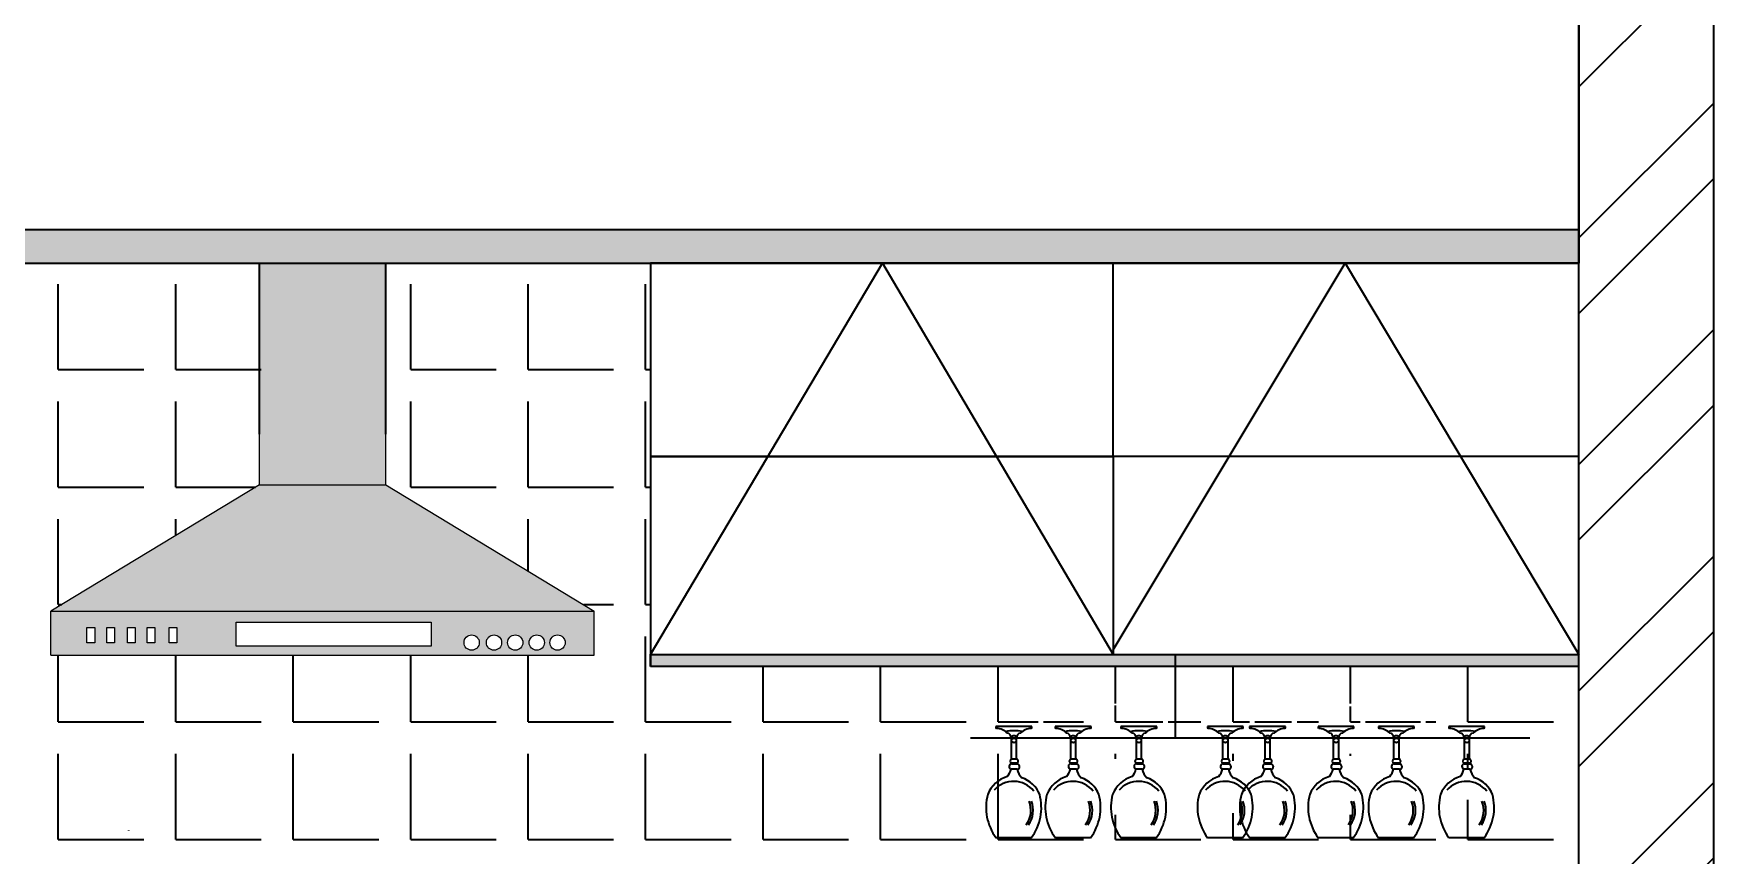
# Model space of a CAD drawing. Header units: millimetres. Extents: x 2258 to 5600, y 711 to 2563.
# Drawn here: x 4902.6 to 5002.5, y 1961.4 to 2010.3 of the extents above; entities that cross this region are included whole.
import ezdxf

# ---------------------------------------------------------------- set-up
doc = ezdxf.new("R2010")
doc.units = ezdxf.units.MM
doc.styles.add('DIM_FONT', font='simplex_.ttf', dxfattribs={"width": 0.8})

# ---------------------------------------------------------------- blocks, each defined once
blk = doc.blocks.new('A$C2C4B4A80')
for p, q in [((330, 270), (330, 350)), ((530, 270), (530, 350)), ((330, 270), (0, 70)), ((330, 270), (530, 270)), ((530, 270), (860, 70)), ((0, 70), (860, 70)), ((0, 0), (0, 70)), ((860, 0), (860, 70)), ((57.1, 43.8), (69.3, 43.8)), ((57.1, 19.5), (57.1, 43.8)), ((69.3, 43.8), (69.3, 19.5)), ((88.3, 43.8), (100.5, 43.8)), ((88.3, 19.5), (88.3, 43.8)), ((100.5, 43.8), (100.5, 19.5)), ((121.3, 43.8), (133.4, 43.8)), ((121.3, 19.5), (121.3, 43.8)), ((133.4, 43.8), (133.4, 19.5)), ((152.5, 43.8), (164.7, 43.8)), ((152.5, 19.5), (152.5, 43.8)), ((164.7, 43.8), (164.7, 19.5)), ((187.2, 43.8), (199.4, 43.8)), ((187.2, 19.5), (187.2, 43.8)), ((199.4, 43.8), (199.4, 19.5)), ((293, 52.4), (601.8, 52.4)), ((293, 14.3), (293, 52.4)), ((601.8, 52.4), (601.8, 14.3)), ((69.3, 19.5), (57.1, 19.5)), ((100.5, 19.5), (88.3, 19.5)), ((133.4, 19.5), (121.3, 19.5)), ((164.7, 19.5), (152.5, 19.5)), ((199.4, 19.5), (187.2, 19.5)), ((601.8, 14.3), (293, 14.3)), ((0, 0), (860, 0))]:
    blk.add_line(p, q)
for centre in [(666, 20), (701.4, 20), (735, 20), (769.1, 20), (801.9, 20)]:
    blk.add_circle(centre, 12.1)

msp = doc.modelspace()

# ---------------------------------------------------------------- hatches: boundary and pattern name
at = {"lineweight": 35, "true_color": 0xe1a500}
h = msp.add_hatch(color=42, dxfattribs=at)
h.dxf.hatch_style = 1
h.paths.add_polyline_path([(4683.909, 2144.792), (4652.709, 2144.792), (4652.709, 2133.192), (4683.909, 2133.192)])
h.paths.add_polyline_path([(4683.909, 2132.192), (4652.709, 2132.192), (4652.709, 2118.792), (4683.909, 2118.792)])
h.paths.add_polyline_path([(4695.909, 2132.292), (4683.909, 2145.792), (4683.909, 2118.792)])
h.paths.add_polyline_path([(4707.909, 2145.792), (4683.909, 2145.792), (4695.909, 2132.292)])
h.paths.add_polyline_path([(4707.909, 2145.792), (4695.909, 2132.292), (4707.909, 2118.792)])
h.paths.add_polyline_path([(4695.909, 2132.292), (4683.909, 2118.792), (4707.909, 2118.792)])
h.paths.add_polyline_path([(4707.909, 2017.792), (4616.709, 2017.792), (4616.709, 2015.792), (4695.909, 2015.792), (4707.909, 2015.792)])
h.paths.add_polyline_path([(4994.532, 1998.652), (4843.913, 1998.652), (4843.913, 1996.652), (4871.413, 1996.652), (4899.113, 1996.652), (4939.332, 1996.652), (4966.832, 1996.652), (4994.532, 1996.652)])
h.paths.add_polyline_path([(4867.472, 1944.043), (4855.691, 1929.417), (4867.472, 1914.792)])
h.paths.add_polyline_path([(4867.472, 1944.043), (4843.91, 1944.043), (4855.691, 1929.417)])
h.paths.add_polyline_path([(4843.91, 1944.043), (4843.91, 1914.792), (4855.691, 1929.417)])
h.paths.add_polyline_path([(4855.691, 1929.417), (4843.91, 1914.792), (4867.472, 1914.792)])
h.paths.add_polyline_path([(4895.085, 1944.043), (4867.472, 1944.043), (4867.472, 1914.792), (4895.085, 1914.792)])
h.paths.add_polyline_path([(4903.085, 1944.043), (4895.085, 1944.043), (4895.085, 1914.792), (4903.085, 1914.792)])
h.paths.add_polyline_path([(4935.714, 1944.043), (4903.085, 1944.043), (4903.085, 1929.652), (4935.714, 1929.652)])
h.paths.add_polyline_path([(4935.714, 1928.943), (4903.085, 1928.943), (4903.085, 1914.792), (4935.714, 1914.792)])
h.paths.add_polyline_path([(4970.537, 1928.943), (4935.714, 1928.943), (4935.714, 1914.792), (4970.536, 1914.792)])
h.paths.add_polyline_path([(4970.538, 1936.843), (4935.714, 1936.843), (4935.714, 1929.652), (4970.537, 1929.652)])
h.paths.add_polyline_path([(4970.538, 1944.043), (4935.714, 1944.043), (4935.714, 1936.843), (4970.538, 1936.843)])
h.paths.add_polyline_path([(4982.535, 1929.418), (4970.538, 1944.043), (4970.537, 1929.298), (4970.536, 1914.792)])
h.paths.add_polyline_path([(4994.532, 1944.043), (4970.538, 1944.043), (4982.535, 1929.418)])
h.paths.add_polyline_path([(4994.532, 1944.043), (4982.535, 1929.418), (4994.532, 1914.792)])
h.paths.add_polyline_path([(4982.535, 1929.418), (4970.536, 1914.792), (4994.532, 1914.792)])
h.paths.add_polyline_path([(4867.472, 2136.043), (4855.691, 2121.417), (4867.472, 2106.792)])
h.paths.add_polyline_path([(4867.472, 2136.043), (4843.91, 2136.043), (4855.691, 2121.417)])
h.paths.add_polyline_path([(4855.691, 2121.417), (4843.91, 2136.043), (4843.91, 2106.792)])
h.paths.add_polyline_path([(4855.691, 2121.417), (4843.91, 2106.792), (4867.472, 2106.792)])
h.paths.add_polyline_path([(4895.085, 2136.043), (4867.472, 2136.043), (4867.472, 2106.792), (4895.085, 2106.792)])
h.paths.add_polyline_path([(4903.085, 2136.043), (4895.085, 2136.043), (4895.085, 2106.792), (4903.085, 2106.792)])
h.paths.add_polyline_path([(4935.714, 2120.943), (4903.085, 2120.943), (4903.085, 2106.792), (4935.714, 2106.792)])
h.paths.add_polyline_path([(4935.714, 2136.043), (4903.085, 2136.043), (4903.085, 2121.652), (4935.714, 2121.652)])
h.paths.add_polyline_path([(4970.537, 2120.943), (4935.714, 2120.943), (4935.714, 2106.792), (4970.536, 2106.792)])
h.paths.add_polyline_path([(4970.538, 2128.843), (4935.714, 2128.843), (4935.714, 2121.652), (4970.537, 2121.652)])
h.paths.add_polyline_path([(4970.538, 2136.043), (4935.714, 2136.043), (4935.714, 2128.843), (4970.538, 2128.843)])
h.paths.add_polyline_path([(4970.538, 2136.043), (4970.537, 2121.298), (4970.536, 2106.792), (4982.535, 2121.418)])
h.paths.add_polyline_path([(4994.532, 2136.043), (4970.538, 2136.043), (4982.535, 2121.418)])
h.paths.add_polyline_path([(4994.532, 2136.043), (4982.535, 2121.418), (4994.532, 2106.792)])
h.paths.add_polyline_path([(4982.535, 2121.418), (4970.536, 2106.792), (4994.532, 2106.792)])
at = {"lineweight": 35, "true_color": 0x000000}
h = msp.add_hatch(dxfattribs=at)
h.set_pattern_fill('ANSI32', color=18)
h.set_pattern_definition([(45, (1383.675, 2145.528), (-6.735192, 6.735192), []), (45, (1388.165, 2145.528), (-6.735192, 6.735192), [])])
h.paths.add_polyline_path([(5002.532, 2008.652), (5002.532, 2015.252), (5002.532, 2030.792), (4994.532, 2030.792), (4994.532, 1910.792), (5002.532, 1910.792)])
h.paths.add_polyline_path([(4843.91, 1973.652), (4843.91, 1973.106), (4843.91, 1973.1)])
h = msp.add_hatch(color=18, dxfattribs=at)
h.dxf.hatch_style = 1
h.paths.add_polyline_path([(4646.909, 1992.792), (4634.909, 1992.792), (4634.909, 1991.792), (4646.909, 1991.792)])
h.paths.add_polyline_path([(4707.909, 1967.792), (4652.709, 1967.792), (4652.709, 1965.792), (4707.909, 1965.792)])
h.paths.add_polyline_path([(4683.909, 1965.792), (4652.709, 1965.792), (4652.709, 1964.792), (4683.909, 1964.792)])
h.paths.add_polyline_path([(4683.909, 1953.192), (4652.709, 1953.192), (4652.709, 1952.192), (4683.909, 1952.192)])
h.paths.add_polyline_path([(4899.082, 1973.36), (4843.913, 1973.652), (4843.913, 1972.652), (4899.082, 1972.651)])
h.paths.add_polyline_path([(4970.536, 1973.36), (4939.332, 1973.36), (4939.332, 1972.652), (4970.536, 1972.652)])
h.paths.add_polyline_path([(4994.532, 1973.36), (4970.536, 1973.36), (4970.536, 1972.652), (4994.532, 1972.652)])
h.paths.add_polyline_path([(4935.984, 1975.955), (4903.677, 1975.955), (4903.677, 1973.325), (4935.984, 1973.325)])
h.paths.add_polyline_path([(4929.152, 1974.075, -1), (4928.24, 1974.075, -1)], flags=16)
h.paths.add_polyline_path([(4930.484, 1974.075, -1), (4929.572, 1974.075, -1)], flags=16)
h.paths.add_polyline_path([(4926.285, 1973.862), (4914.685, 1973.862), (4914.685, 1975.295), (4926.285, 1975.295)], flags=16)
h.paths.add_polyline_path([(4931.745, 1974.075, -1), (4930.834, 1974.075, -1)], flags=16)
h.paths.add_polyline_path([(4933.026, 1974.075, -1), (4932.114, 1974.075, -1)], flags=16)
h.paths.add_polyline_path([(4934.256, 1974.075, -1), (4933.345, 1974.075, -1)], flags=16)
h.paths.add_polyline_path([(4911.166, 1974.969), (4911.166, 1974.058), (4910.71, 1974.058), (4910.71, 1974.969)], flags=16)
h.paths.add_polyline_path([(4909.863, 1974.969), (4909.863, 1974.058), (4909.407, 1974.058), (4909.407, 1974.969)], flags=16)
h.paths.add_polyline_path([(4908.69, 1974.969), (4908.69, 1974.058), (4908.234, 1974.058), (4908.234, 1974.969)], flags=16)
h.paths.add_polyline_path([(4907.452, 1974.969), (4907.452, 1974.058), (4906.996, 1974.058), (4906.996, 1974.969)], flags=16)
h.paths.add_polyline_path([(4906.279, 1974.969), (4906.279, 1974.058), (4905.823, 1974.058), (4905.823, 1974.969)], flags=16)
h.paths.add_polyline_path([(4923.587, 1983.468), (4916.074, 1983.468), (4903.677, 1975.955), (4935.984, 1975.955)])
h.paths.add_polyline_path([(4923.587, 1996.652), (4916.074, 1996.652), (4916.074, 1986.473), (4916.074, 1983.468), (4923.587, 1983.468), (4923.587, 1986.473)])
h.paths.add_polyline_path([(4935.714, 1929.652), (4903.085, 1929.652), (4903.085, 1928.943), (4935.714, 1928.943)])
h.paths.add_polyline_path([(4970.537, 1929.652), (4935.714, 1929.652), (4935.714, 1928.943), (4970.537, 1928.943)])
h.paths.add_polyline_path([(4994.532, 1944.752), (4843.91, 1944.752), (4843.91, 1944.043), (4903.085, 1944.043), (4935.714, 1944.043), (4994.532, 1944.043)])

# ---------------------------------------------------------------- linework, layer by layer
at = {"lineweight": 35}
for p, q in [((4994.532, 1910.792), (4994.532, 2030.792)), ((4994.532, 2015.252), (4994.532, 1996.652)), ((4994.532, 2015.252), (4994.532, 2008.652)), ((5002.532, 2015.252), (5002.532, 2008.652)), ((4994.532, 2008.652), (4994.532, 1996.652)), ((4994.532, 2008.652), (4994.532, 1996.652)), ((5002.532, 2008.652), (5002.532, 2008.652)), ((5002.532, 2008.652), (5002.532, 1904.792)), ((4899.113, 1996.652), (4939.332, 1996.652)), ((4916.074, 1986.473), (4916.074, 1996.652)), ((4923.587, 1986.473), (4923.587, 1996.652)), ((4994.532, 1996.652), (4939.332, 1996.652)), ((4939.332, 1996.652), (4939.332, 1972.652)), ((4939.332, 1996.652), (4966.832, 1996.652)), ((4939.332, 1996.652), (4953.132, 1996.652)), ((4939.332, 1973.36), (4953.132, 1996.652)), ((4939.332, 1996.652), (4966.832, 1996.652)), ((4953.132, 1996.652), (4966.832, 1973.36)), ((4966.832, 1985.152), (4966.832, 1996.652)), ((4966.832, 1996.652), (4994.532, 1996.652)), ((4966.832, 1996.652), (4980.632, 1996.652)), ((4966.832, 1973.652), (4980.632, 1996.652)), ((4966.832, 1996.652), (4994.532, 1996.652)), ((4980.632, 1996.652), (4994.532, 1973.36)), ((4994.532, 1972.652), (4994.532, 1996.652)), ((4994.532, 1985.152), (4939.332, 1985.152)), ((4939.332, 1985.152), (4966.832, 1985.152)), ((4966.832, 1985.152), (4966.832, 1973.652)), ((4994.532, 1973.652), (4994.532, 1985.152)), ((4939.332, 1972.652), (4939.332, 1973.36)), ((4939.332, 1973.36), (4994.532, 1973.36)), ((4966.832, 1973.652), (4966.832, 1973.36)), ((4970.536, 1973.36), (4970.536, 1968.422)), ((4994.532, 1972.652), (4994.532, 1973.652)), ((4994.532, 1972.652), (4939.332, 1972.652)), ((4994.532, 1972.652), (4966.212, 1972.652)), ((4994.532, 1946.252), (4994.532, 1972.652))]:
    msp.add_line(p, q, dxfattribs=at)
at = {"color": 7, "lineweight": 35}
msp.add_line((4843.91, 1998.652), (4994.532, 1998.652), dxfattribs=at)
at = {"linetype": 'Continuous', "lineweight": 35}
for p, q in [((4904.118, 1990.313), (4904.118, 1995.393)), ((4911.103, 1990.313), (4911.103, 1995.393)), ((4925.073, 1990.313), (4925.073, 1995.393)), ((4932.058, 1990.313), (4932.058, 1995.393)), ((4939.043, 1990.313), (4939.043, 1995.393)), ((4904.118, 1990.313), (4909.198, 1990.313)), ((4911.103, 1990.313), (4916.183, 1990.313)), ((4925.073, 1990.313), (4930.153, 1990.313)), ((4932.058, 1990.313), (4937.138, 1990.313)), ((4939.043, 1990.313), (4939.332, 1990.313)), ((4904.118, 1983.328), (4904.118, 1988.408)), ((4911.103, 1983.328), (4911.103, 1988.408)), ((4925.073, 1983.328), (4925.073, 1988.408)), ((4932.058, 1983.328), (4932.058, 1988.408)), ((4939.043, 1983.328), (4939.043, 1988.408)), ((4904.118, 1983.328), (4909.198, 1983.328)), ((4911.103, 1983.328), (4915.843, 1983.328)), ((4925.073, 1983.328), (4930.153, 1983.328)), ((4932.058, 1983.328), (4937.138, 1983.328)), ((4939.043, 1983.328), (4939.332, 1983.328)), ((4904.118, 1976.343), (4904.118, 1981.423)), ((4911.103, 1980.455), (4911.103, 1981.423)), ((4932.058, 1978.335), (4932.058, 1981.423)), ((4939.043, 1976.343), (4939.043, 1981.423)), ((4904.118, 1976.343), (4904.318, 1976.343)), ((4935.344, 1976.343), (4937.138, 1976.343)), ((4939.043, 1976.343), (4939.332, 1976.343)), ((4939.043, 1969.358), (4939.043, 1974.438)), ((4904.118, 1969.358), (4904.118, 1973.325)), ((4911.103, 1969.358), (4911.103, 1973.325)), ((4918.088, 1969.358), (4918.088, 1973.325)), ((4925.073, 1969.358), (4925.073, 1973.325)), ((4932.058, 1969.358), (4932.058, 1973.325)), ((4946.028, 1969.358), (4946.028, 1972.652)), ((4953.013, 1969.358), (4953.013, 1972.652)), ((4959.998, 1969.358), (4959.998, 1972.652)), ((4966.983, 1970.452), (4966.983, 1972.652)), ((4973.968, 1969.358), (4973.968, 1972.652)), ((4980.953, 1970.452), (4980.953, 1972.652)), ((4987.938, 1969.358), (4987.938, 1972.652)), ((4966.983, 1969.358), (4966.983, 1970.329)), ((4980.953, 1969.358), (4980.953, 1970.276)), ((4904.118, 1969.358), (4909.198, 1969.358)), ((4911.103, 1969.358), (4916.183, 1969.358)), ((4918.088, 1969.358), (4923.168, 1969.358)), ((4925.073, 1969.358), (4930.153, 1969.358)), ((4932.058, 1969.358), (4937.138, 1969.358)), ((4939.043, 1969.358), (4944.123, 1969.358)), ((4946.028, 1969.358), (4951.108, 1969.358)), ((4953.013, 1969.358), (4958.093, 1969.358)), ((4959.998, 1969.358), (4962.372, 1969.358)), ((4962.69, 1969.358), (4965.078, 1969.358)), ((4966.983, 1969.358), (4969.8, 1969.358)), ((4970.118, 1969.358), (4972.063, 1969.358)), ((4973.968, 1969.358), (4974.943, 1969.358)), ((4975.261, 1969.358), (4977.455, 1969.358)), ((4977.773, 1969.358), (4979.048, 1969.358)), ((4980.953, 1969.358), (4981.522, 1969.358)), ((4981.84, 1969.358), (4985.11, 1969.358)), ((4985.428, 1969.358), (4986.033, 1969.358)), ((4987.938, 1969.358), (4993.018, 1969.358)), ((4904.118, 1962.373), (4904.118, 1967.453)), ((4911.103, 1962.373), (4911.103, 1967.453)), ((4918.088, 1962.373), (4918.088, 1967.453)), ((4925.073, 1962.373), (4925.073, 1967.453)), ((4932.058, 1962.373), (4932.058, 1967.453)), ((4939.043, 1962.373), (4939.043, 1967.453)), ((4946.028, 1962.373), (4946.028, 1967.453)), ((4953.013, 1962.373), (4953.013, 1967.453)), ((4959.998, 1962.373), (4959.998, 1967.453)), ((4966.983, 1967.17), (4966.983, 1967.453)), ((4973.968, 1967.044), (4973.968, 1967.453)), ((4980.953, 1967.338), (4980.953, 1967.453)), ((4987.938, 1966.508), (4987.938, 1967.453)), ((4987.938, 1962.373), (4987.938, 1964.721)), ((4966.983, 1962.373), (4966.983, 1963.827)), ((4973.968, 1962.373), (4973.968, 1963.934)), ((4980.953, 1962.373), (4980.953, 1963.827)), ((4904.118, 1962.373), (4909.198, 1962.373)), ((4911.103, 1962.373), (4916.183, 1962.373)), ((4918.088, 1962.373), (4923.168, 1962.373)), ((4925.073, 1962.373), (4930.153, 1962.373)), ((4932.058, 1962.373), (4937.138, 1962.373)), ((4939.043, 1962.373), (4944.123, 1962.373)), ((4946.028, 1962.373), (4951.108, 1962.373)), ((4953.013, 1962.373), (4958.093, 1962.373)), ((4959.998, 1962.373), (4965.078, 1962.373)), ((4966.983, 1962.373), (4972.063, 1962.373)), ((4973.968, 1962.373), (4979.048, 1962.373)), ((4980.953, 1962.373), (4986.033, 1962.373)), ((4987.938, 1962.373), (4993.018, 1962.373))]:
    msp.add_line(p, q, dxfattribs=at)
at = {"color": 18, "lineweight": 35, "true_color": 0x000000}
for p, q in [((4962.003, 1969.089), (4959.872, 1969.089)), ((4965.528, 1969.089), (4963.398, 1969.089)), ((4969.431, 1969.089), (4967.301, 1969.089)), ((4974.575, 1969.089), (4972.444, 1969.089)), ((4977.087, 1969.089), (4974.956, 1969.089)), ((4981.153, 1969.089), (4979.023, 1969.089)), ((4984.742, 1969.089), (4982.611, 1969.089)), ((4988.928, 1969.089), (4986.798, 1969.089)), ((4958.364, 1968.422), (4991.625, 1968.422)), ((4960.798, 1967.147), (4960.798, 1968.415)), ((4961.101, 1967.156), (4961.101, 1968.415)), ((4964.323, 1967.147), (4964.323, 1968.415)), ((4964.626, 1967.156), (4964.626, 1968.415)), ((4968.226, 1967.147), (4968.226, 1968.415)), ((4968.529, 1967.156), (4968.529, 1968.415)), ((4973.37, 1967.147), (4973.37, 1968.415)), ((4973.673, 1967.156), (4973.673, 1968.415)), ((4975.882, 1967.147), (4975.882, 1968.415)), ((4976.184, 1967.156), (4976.184, 1968.415)), ((4979.948, 1967.147), (4979.948, 1968.415)), ((4980.251, 1967.156), (4980.251, 1968.415)), ((4983.537, 1967.147), (4983.537, 1968.415)), ((4983.84, 1967.156), (4983.84, 1968.415)), ((4987.723, 1967.147), (4987.723, 1968.415)), ((4988.026, 1967.156), (4988.026, 1968.415)), ((4961.093, 1966.848), (4960.795, 1966.848)), ((4960.798, 1966.876), (4960.798, 1966.911)), ((4961.1, 1966.911), (4960.8, 1966.911)), ((4961.1, 1967.147), (4960.809, 1967.147)), ((4961.101, 1966.849), (4961.101, 1966.901)), ((4964.618, 1966.848), (4964.32, 1966.848)), ((4964.323, 1966.876), (4964.323, 1966.911)), ((4964.626, 1966.911), (4964.325, 1966.911)), ((4964.626, 1967.147), (4964.335, 1967.147)), ((4964.626, 1966.849), (4964.626, 1966.901)), ((4968.522, 1966.848), (4968.223, 1966.848)), ((4968.226, 1966.876), (4968.226, 1966.911)), ((4968.529, 1966.911), (4968.229, 1966.911)), ((4968.529, 1967.147), (4968.238, 1967.147)), ((4968.529, 1966.849), (4968.529, 1966.901)), ((4973.665, 1966.848), (4973.367, 1966.848)), ((4973.37, 1966.876), (4973.37, 1966.911)), ((4973.672, 1966.911), (4973.372, 1966.911)), ((4973.672, 1967.147), (4973.381, 1967.147)), ((4973.673, 1966.849), (4973.673, 1966.901)), ((4976.177, 1966.848), (4975.878, 1966.848)), ((4975.882, 1966.876), (4975.882, 1966.911)), ((4976.184, 1966.911), (4975.884, 1966.911)), ((4976.184, 1967.147), (4975.893, 1967.147)), ((4976.184, 1966.849), (4976.184, 1966.901)), ((4980.243, 1966.848), (4979.945, 1966.848)), ((4979.948, 1966.876), (4979.948, 1966.911)), ((4980.251, 1966.911), (4979.951, 1966.911)), ((4980.251, 1967.147), (4979.96, 1967.147)), ((4980.251, 1966.849), (4980.251, 1966.901)), ((4983.832, 1966.848), (4983.534, 1966.848)), ((4983.537, 1966.876), (4983.537, 1966.911)), ((4983.839, 1966.911), (4983.539, 1966.911)), ((4983.839, 1967.147), (4983.548, 1967.147)), ((4983.84, 1966.849), (4983.84, 1966.901)), ((4988.018, 1966.848), (4987.72, 1966.848)), ((4987.723, 1966.876), (4987.723, 1966.911)), ((4988.026, 1966.911), (4987.725, 1966.911)), ((4988.026, 1967.147), (4987.734, 1967.147)), ((4988.026, 1966.849), (4988.026, 1966.901)), ((4961.13, 1966.549), (4960.767, 1966.549)), ((4964.655, 1966.549), (4964.292, 1966.549)), ((4968.558, 1966.549), (4968.196, 1966.549)), ((4973.702, 1966.549), (4973.339, 1966.549)), ((4976.214, 1966.549), (4975.851, 1966.549)), ((4980.28, 1966.549), (4979.917, 1966.549)), ((4983.869, 1966.549), (4983.506, 1966.549)), ((4988.055, 1966.549), (4987.692, 1966.549)), ((4961.969, 1962.463), (4959.887, 1962.463)), ((4965.494, 1962.463), (4963.412, 1962.463)), ((4969.397, 1962.463), (4967.315, 1962.463)), ((4974.541, 1962.463), (4972.459, 1962.463)), ((4977.052, 1962.463), (4974.971, 1962.463)), ((4981.119, 1962.463), (4979.037, 1962.463)), ((4984.708, 1962.463), (4982.626, 1962.463)), ((4988.894, 1962.463), (4986.812, 1962.463))]:
    msp.add_line(p, q, dxfattribs=at)
for centre, radius, start, end in [((4959.967, 1969.057), 0.0996, 161.55787, 235.33558), ((4959.863, 1967.982), 0.994, 46.06862, 87.2914), ((4960.973, 1966.545), 2.292, 78.435, 102.9753), ((4962.012, 1967.982), 0.994, 92.7086, 133.93138), ((4961.908, 1969.057), 0.0996, 304.66442, 18.44213), ((4963.492, 1969.057), 0.0996, 161.55787, 235.33558), ((4963.389, 1967.982), 0.994, 46.06862, 87.2914), ((4964.499, 1966.545), 2.292, 78.435, 102.9753), ((4965.538, 1967.982), 0.994, 92.7086, 133.93138), ((4965.434, 1969.057), 0.0996, 304.66442, 18.44213), ((4967.395, 1969.057), 0.0996, 161.55787, 235.33558), ((4967.292, 1967.982), 0.994, 46.06862, 87.2914), ((4968.402, 1966.545), 2.292, 78.435, 102.9753), ((4969.441, 1967.982), 0.994, 92.7086, 133.93138), ((4969.337, 1969.057), 0.0996, 304.66442, 18.44213), ((4972.539, 1969.057), 0.0996, 161.55787, 235.33558), ((4972.435, 1967.982), 0.994, 46.06862, 87.2914), ((4973.545, 1966.545), 2.292, 78.435, 102.9753), ((4974.584, 1967.982), 0.994, 92.7086, 133.93138), ((4974.48, 1969.057), 0.0996, 304.66442, 18.44213), ((4975.051, 1969.057), 0.0996, 161.55787, 235.33558), ((4974.947, 1967.982), 0.994, 46.06862, 87.2914), ((4976.057, 1966.545), 2.292, 78.435, 102.9753), ((4977.096, 1967.982), 0.994, 92.7086, 133.93138), ((4976.992, 1969.057), 0.0996, 304.66442, 18.44213), ((4979.117, 1969.057), 0.0996, 161.55787, 235.33558), ((4979.014, 1967.982), 0.994, 46.06862, 87.2914), ((4980.124, 1966.545), 2.292, 78.435, 102.9753), ((4981.163, 1967.982), 0.994, 92.7086, 133.93138), ((4981.059, 1969.057), 0.0996, 304.66442, 18.44213), ((4982.706, 1969.057), 0.0996, 161.55787, 235.33558), ((4982.602, 1967.982), 0.994, 46.06862, 87.2914), ((4983.712, 1966.545), 2.292, 78.435, 102.9753), ((4984.751, 1967.982), 0.994, 92.7086, 133.93138), ((4984.647, 1969.057), 0.0996, 304.66442, 18.44213), ((4986.892, 1969.057), 0.0996, 161.55787, 235.33558), ((4986.789, 1967.982), 0.994, 46.06862, 87.2914), ((4987.899, 1966.545), 2.292, 78.435, 102.9753), ((4988.937, 1967.982), 0.994, 92.7086, 133.93138), ((4988.834, 1969.057), 0.0996, 304.66442, 18.44213), ((4960.5, 1968.429), 0.275, 357.13262, 78.91836), ((4960.938, 1968.324), 0.21, 38.67556, 141.32444), ((4960.949, 1968.118), 0.253, 53.15588, 126.84412), ((4960.945, 1968.325), 0.181, 215.6737, 329.08934), ((4961.375, 1968.429), 0.275, 101.08164, 182.86738), ((4964.026, 1968.429), 0.275, 357.13262, 78.91836), ((4964.463, 1968.324), 0.21, 38.67556, 141.32444), ((4964.475, 1968.118), 0.253, 53.15588, 126.84412), ((4964.471, 1968.325), 0.181, 215.6737, 329.08934), ((4964.9, 1968.429), 0.275, 101.08164, 182.86738), ((4967.929, 1968.429), 0.275, 357.13262, 78.91836), ((4968.366, 1968.324), 0.21, 38.67556, 141.32444), ((4968.378, 1968.118), 0.253, 53.15588, 126.84412), ((4968.374, 1968.325), 0.181, 215.6737, 329.08934), ((4968.803, 1968.429), 0.275, 101.08164, 182.86738), ((4973.072, 1968.429), 0.275, 357.13262, 78.91836), ((4973.51, 1968.324), 0.21, 38.67556, 141.32444), ((4973.521, 1968.118), 0.253, 53.15588, 126.84412), ((4973.517, 1968.325), 0.181, 215.6737, 329.08934), ((4973.947, 1968.429), 0.275, 101.08164, 182.86738), ((4975.584, 1968.429), 0.275, 357.13262, 78.91836), ((4976.021, 1968.324), 0.21, 38.67556, 141.32444), ((4976.033, 1968.118), 0.253, 53.15588, 126.84412), ((4976.029, 1968.325), 0.181, 215.6737, 329.08934), ((4976.459, 1968.429), 0.275, 101.08164, 182.86738), ((4979.651, 1968.429), 0.275, 357.13262, 78.91836), ((4980.088, 1968.324), 0.21, 38.67556, 141.32444), ((4980.1, 1968.118), 0.253, 53.15588, 126.84412), ((4980.096, 1968.325), 0.181, 215.6737, 329.08934), ((4980.525, 1968.429), 0.275, 101.08164, 182.86738), ((4983.239, 1968.429), 0.275, 357.13262, 78.91836), ((4983.677, 1968.324), 0.21, 38.67556, 141.32444), ((4983.688, 1968.118), 0.253, 53.15588, 126.84412), ((4983.684, 1968.325), 0.181, 215.6737, 329.08934), ((4984.114, 1968.429), 0.275, 101.08164, 182.86738), ((4987.426, 1968.429), 0.275, 357.13262, 78.91836), ((4987.863, 1968.324), 0.21, 38.67556, 141.32444), ((4987.875, 1968.118), 0.253, 53.15588, 126.84412), ((4987.87, 1968.325), 0.181, 215.6737, 329.08934), ((4988.3, 1968.429), 0.275, 101.08164, 182.86738), ((4960.821, 1966.71), 0.168, 97.83351, 252.35587), ((4960.832, 1967.029), 0.123, 106.0059, 253.9941), ((4961.07, 1967.029), 0.131, 283.71016, 76.28984), ((4961.13, 1966.701), 0.152, 269.95992, 101.12072), ((4964.346, 1966.71), 0.168, 97.83351, 252.35587), ((4964.357, 1967.029), 0.123, 106.0059, 253.9941), ((4964.595, 1967.029), 0.131, 283.71016, 76.28984), ((4964.655, 1966.701), 0.152, 269.95992, 101.12072), ((4968.249, 1966.71), 0.168, 97.83351, 252.35587), ((4968.26, 1967.029), 0.123, 106.0059, 253.9941), ((4968.498, 1967.029), 0.131, 283.71016, 76.28984), ((4968.558, 1966.701), 0.152, 269.95992, 101.12072), ((4973.393, 1966.71), 0.168, 97.83351, 252.35587), ((4973.404, 1967.029), 0.123, 106.0059, 253.9941), ((4973.642, 1967.029), 0.131, 283.71016, 76.28984), ((4973.702, 1966.701), 0.152, 269.95992, 101.12072), ((4975.904, 1966.71), 0.168, 97.83351, 252.35587), ((4975.915, 1967.029), 0.123, 106.0059, 253.9941), ((4976.153, 1967.029), 0.131, 283.71016, 76.28984), ((4976.214, 1966.701), 0.152, 269.95992, 101.12072), ((4979.971, 1966.71), 0.168, 97.83351, 252.35587), ((4979.982, 1967.029), 0.123, 106.0059, 253.9941), ((4980.22, 1967.029), 0.131, 283.71016, 76.28984), ((4980.28, 1966.701), 0.152, 269.95992, 101.12072), ((4983.56, 1966.71), 0.168, 97.83351, 252.35587), ((4983.571, 1967.029), 0.123, 106.0059, 253.9941), ((4983.809, 1967.029), 0.131, 283.71016, 76.28984), ((4983.869, 1966.701), 0.152, 269.95992, 101.12072), ((4987.746, 1966.71), 0.168, 97.83351, 252.35587), ((4987.757, 1967.029), 0.123, 106.0059, 253.9941), ((4987.995, 1967.029), 0.131, 283.71016, 76.28984), ((4988.055, 1966.701), 0.152, 269.95992, 101.12072), ((4961.052, 1964.387), 1.796, 106.3788, 158.47151), ((4960.92, 1964.261), 1.56, 39.32199, 137.98392), ((4959.708, 1966.814), 1.094, 319.93365, 345.99728), ((4962.264, 1966.833), 1.169, 194.06963, 222.96399), ((4960.879, 1964.403), 1.717, 21.98085, 72.03588), ((4964.577, 1964.387), 1.796, 106.3788, 158.47151), ((4964.445, 1964.261), 1.56, 39.32199, 137.98392), ((4963.233, 1966.814), 1.094, 319.93365, 345.99728), ((4965.789, 1966.833), 1.169, 194.06963, 222.96399), ((4964.404, 1964.403), 1.717, 21.98085, 72.03588), ((4968.48, 1964.387), 1.796, 106.3788, 158.47151), ((4968.349, 1964.261), 1.56, 39.32199, 137.98392), ((4967.136, 1966.814), 1.094, 319.93365, 345.99728), ((4969.692, 1966.833), 1.169, 194.06963, 222.96399), ((4968.307, 1964.403), 1.717, 21.98085, 72.03588), ((4973.624, 1964.387), 1.796, 106.3788, 158.47151), ((4973.492, 1964.261), 1.56, 39.32199, 137.98392), ((4972.28, 1966.814), 1.094, 319.93365, 345.99728), ((4974.835, 1966.833), 1.169, 194.06963, 222.96399), ((4973.45, 1964.403), 1.717, 21.98085, 72.03588), ((4976.136, 1964.387), 1.796, 106.3788, 158.47151), ((4976.004, 1964.261), 1.56, 39.32199, 137.98392), ((4974.792, 1966.814), 1.094, 319.93365, 345.99728), ((4977.347, 1966.833), 1.169, 194.06963, 222.96399), ((4975.962, 1964.403), 1.717, 21.98085, 72.03588), ((4980.202, 1964.387), 1.796, 106.3788, 158.47151), ((4980.07, 1964.261), 1.56, 39.32199, 137.98392), ((4978.858, 1966.814), 1.094, 319.93365, 345.99728), ((4981.414, 1966.833), 1.169, 194.06963, 222.96399), ((4980.029, 1964.403), 1.717, 21.98085, 72.03588), ((4983.791, 1964.387), 1.796, 106.3788, 158.47151), ((4983.659, 1964.261), 1.56, 39.32199, 137.98392), ((4982.447, 1966.814), 1.094, 319.93365, 345.99728), ((4985.002, 1966.833), 1.169, 194.06963, 222.96399), ((4983.617, 1964.403), 1.717, 21.98085, 72.03588), ((4987.977, 1964.387), 1.796, 106.3788, 158.47151), ((4987.845, 1964.261), 1.56, 39.32199, 137.98392), ((4986.633, 1966.814), 1.094, 319.93365, 345.99728), ((4989.189, 1966.833), 1.169, 194.06963, 222.96399), ((4987.804, 1964.403), 1.717, 21.98085, 72.03588), ((4962.304, 1964.274), 3.023, 165.21373, 216.80783), ((4959.548, 1964.274), 3.023, 323.19217, 14.78627), ((4965.829, 1964.274), 3.023, 165.21373, 216.80783), ((4963.074, 1964.274), 3.023, 323.19217, 14.78627), ((4969.732, 1964.274), 3.023, 165.21373, 216.80783), ((4966.977, 1964.274), 3.023, 323.19217, 14.78627), ((4974.876, 1964.274), 3.023, 165.21373, 216.80783), ((4977.388, 1964.274), 3.023, 165.21373, 216.80783), ((4972.12, 1964.274), 3.023, 323.19217, 14.78627), ((4974.632, 1964.274), 3.023, 323.19217, 14.78627), ((4981.454, 1964.274), 3.023, 165.21373, 216.80783), ((4978.699, 1964.274), 3.023, 323.19217, 14.78627), ((4985.043, 1964.274), 3.023, 165.21373, 216.80783), ((4982.287, 1964.274), 3.023, 323.19217, 14.78627), ((4989.229, 1964.274), 3.023, 165.21373, 216.80783), ((4986.474, 1964.274), 3.023, 323.19217, 14.78627), ((4960.419, 1964.102), 1.528, 325.37418, 21.03875), ((4960.554, 1964.102), 1.528, 325.37418, 21.03875), ((4963.944, 1964.102), 1.528, 325.37418, 21.03875), ((4964.079, 1964.102), 1.528, 325.37418, 21.03875), ((4967.847, 1964.102), 1.528, 325.37418, 21.03875), ((4967.982, 1964.102), 1.528, 325.37418, 21.03875), ((4972.991, 1964.102), 1.528, 325.37418, 21.03875), ((4973.126, 1964.102), 1.528, 325.37418, 21.03875), ((4975.502, 1964.102), 1.528, 325.37418, 21.03875), ((4975.637, 1964.102), 1.528, 325.37418, 21.03875), ((4979.569, 1964.102), 1.528, 325.37418, 21.03875), ((4979.704, 1964.102), 1.528, 325.37418, 21.03875), ((4983.158, 1964.102), 1.528, 325.37418, 21.03875), ((4983.293, 1964.102), 1.528, 325.37418, 21.03875), ((4987.344, 1964.102), 1.528, 325.37418, 21.03875), ((4987.479, 1964.102), 1.528, 325.37418, 21.03875), ((4871.698, 1978.875), 39.949, 336.43125, 336.45035)]:
    msp.add_arc(centre, radius, start, end, dxfattribs=at)

# ---------------------------------------------------------------- block references
at = {"lineweight": 35, "xscale": 0.03756645959913771, "yscale": 0.03756645959913771, "zscale": 0.03756645959913771}
msp.add_blockref('A$C2C4B4A80', (4903.677, 1973.325), dxfattribs=at)

# ---------------------------------------------------------------- texts
at = {"color": 18, "lineweight": 35, "true_color": 0x000000, "style": 'DIM_FONT', "width": 0.8, "flags": 9}
for tag, s in [('YSIZE', '0'), ('XSIZE', '1000')]:
    msp.add_attdef(tag, (4959.884, 1962.463), s, height=0.0318, dxfattribs=at)

doc.saveas('drawing.dxf')
